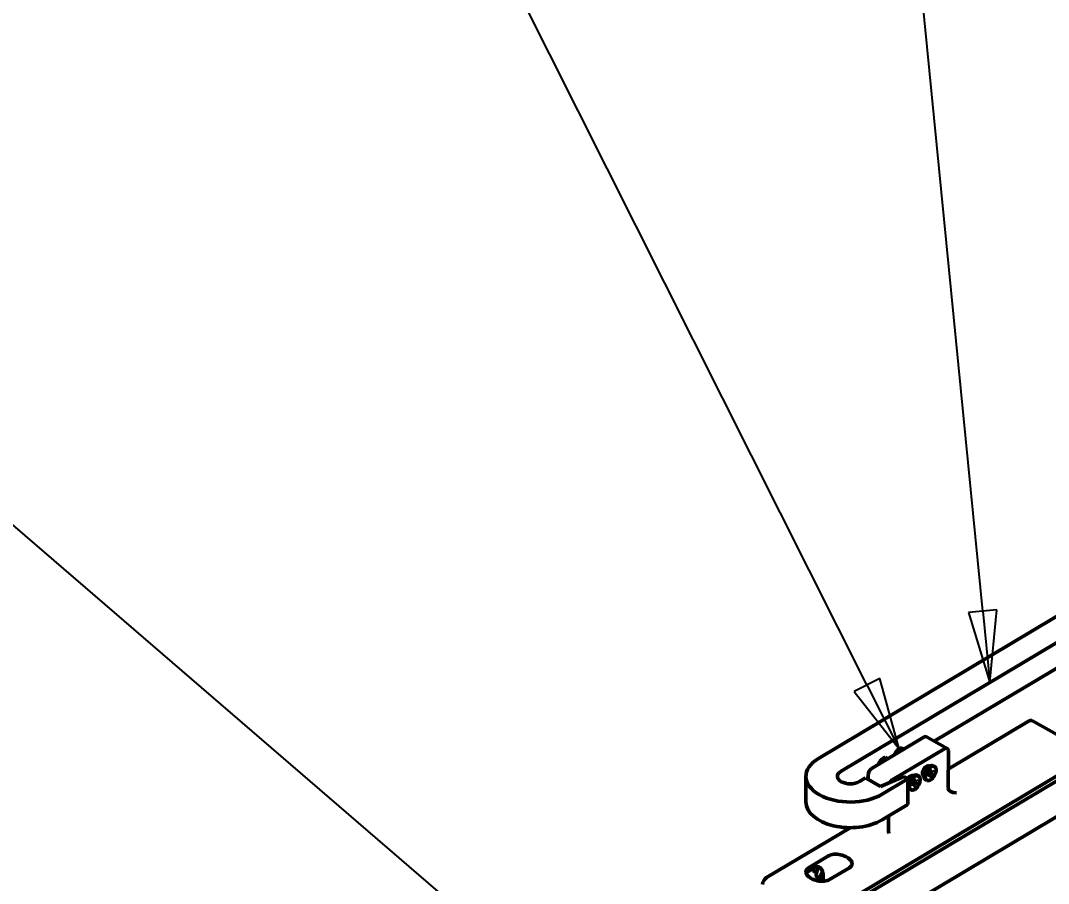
# Model space of a CAD drawing. Header units: millimetres. Extents: x -1901 to 2520, y -3919 to 1782.
# Drawn here: x 1663.6 to 1879.3, y 1376.8 to 1557.8 of the extents above; entities that cross this region are included whole.
import ezdxf

# ---------------------------------------------------------------- set-up
doc = ezdxf.new("R2010")
doc.units = ezdxf.units.MM
doc.header["$LTSCALE"] = 6
doc.layers.add('Symbol (ISO)', color=7, linetype='Continuous', lineweight=25)
doc.layers.add('Visible (ISO)', color=7, linetype='Continuous', lineweight=50)
doc.styles.add('Note Text (ISO)', font='tahoma.ttf')

# ---------------------------------------------------------------- blocks, each defined once
blk = doc.blocks.new('Balloon7')
at = {"layer": 'Symbol (ISO)'}
for p, q in [((307.964, 274.363), (305.177, 274.363)), ((310.926, 238.987), (308.476, 263.908)), ((307.964, 263.863), (305.177, 263.863)), ((311.423, 239.036), (310.428, 238.938)), ((310.428, 238.938), (311.17, 236.499)), ((310.926, 238.987), (311.17, 236.499)), ((311.17, 236.499), (311.423, 239.036))]:
    blk.add_line(p, q, dxfattribs=at)
at = {"layer": 'Symbol (ISO)', "flags": 128}
blk.add_lwpolyline([(310.428, 238.938), (311.17, 236.499)], dxfattribs=at)
at = {"layer": 'Symbol (ISO)'}
for centre, start, end in [((305.177, 269.113), 90, 270), ((307.964, 269.113), 270, 90)]:
    blk.add_arc(centre, 5.25, start, end, dxfattribs=at)
blk.add_solid([(310.428, 238.938), (311.17, 236.499), (311.423, 239.036), (310.428, 238.938)], dxfattribs=at)
at = {"layer": 'Symbol (ISO)', "insert": (306.571, 269.15), "char_height": 3.5, "attachment_point": 5, "style": 'Note Text (ISO)'}
blk.add_mtext('1025', dxfattribs=at)
blk = doc.blocks.new('Balloon10')
at = {"layer": 'Symbol (ISO)'}
for p, q in [((306.875, 236.41), (291.004, 267.964)), ((307.322, 236.634), (306.429, 236.185)), ((307.999, 234.176), (307.322, 236.634)), ((306.875, 236.41), (307.999, 234.176)), ((306.429, 236.185), (307.999, 234.176))]:
    blk.add_line(p, q, dxfattribs=at)
at = {"layer": 'Symbol (ISO)', "flags": 128}
blk.add_lwpolyline([(306.429, 236.185), (307.999, 234.176)], dxfattribs=at)
at = {"layer": 'Symbol (ISO)'}
blk.add_solid([(306.429, 236.185), (307.999, 234.176), (307.322, 236.634), (306.429, 236.185)], dxfattribs=at)
blk = doc.blocks.new('Balloon11')
at = {"layer": 'Symbol (ISO)'}
for p, q in [((267.214, 255.678), (267.046, 255.678)), ((293.748, 227.588), (271.189, 247.006)), ((267.214, 245.178), (267.046, 245.178)), ((294.074, 227.967), (293.422, 227.209)), ((295.643, 225.957), (294.074, 227.967)), ((293.748, 227.588), (295.643, 225.957)), ((293.422, 227.209), (295.643, 225.957))]:
    blk.add_line(p, q, dxfattribs=at)
at = {"layer": 'Symbol (ISO)', "flags": 128}
blk.add_lwpolyline([(293.422, 227.209), (295.643, 225.957)], dxfattribs=at)
at = {"layer": 'Symbol (ISO)'}
for centre, start, end in [((267.046, 250.428), 90, 270), ((267.214, 250.428), 270, 90)]:
    blk.add_arc(centre, 5.25, start, end, dxfattribs=at)
blk.add_solid([(293.422, 227.209), (295.643, 225.957), (294.074, 227.967), (293.422, 227.209)], dxfattribs=at)
at = {"layer": 'Symbol (ISO)', "insert": (267.13, 250.467), "char_height": 3.5, "attachment_point": 5, "style": 'Note Text (ISO)'}
blk.add_mtext('008', dxfattribs=at)

msp = doc.modelspace()

# ---------------------------------------------------------------- linework, layer by layer
at = {"layer": 'Visible (ISO)'}
for p, q in [((2009.774, 1509.603), (1831.073, 1403.052)), ((2018.626, 1509.386), (1835.814, 1400.385)), ((2010.264, 1499.028), (1855.38, 1406.679)), ((1858.335, 1400.799), (1875.297, 1410.913)), ((1888.814, 1403.706), (1875.883, 1410.98)), ((1842.351, 1401.036), (1853.203, 1407.506)), ((1853.789, 1407.574), (1858.099, 1405.149)), ((1857.513, 1405.081), (1846.661, 1398.611)), ((1848.851, 1404.912), (1848.26, 1405.244)), ((1858.324, 1396.774), (1858.345, 1404.601)), ((1833.135, 1370.789), (1888.228, 1403.638)), ((1889.091, 1403.153), (1833.997, 1370.304)), ((1845.634, 1402.993), (1845.075, 1403.308)), ((1847.123, 1403.881), (1847.028, 1403.935)), ((1844.007, 1402.024), (1843.793, 1402.144)), ((1854.075, 1401.246), (1853.8, 1401.401)), ((1853.826, 1401.104), (1854.387, 1401.424)), ((1854.136, 1399.708), (1854.435, 1400.329)), ((1854.435, 1400.329), (1854.912, 1400.532)), ((1855.089, 1400.114), (1854.615, 1400.381)), ((1855.089, 1400.114), (1854.79, 1399.493)), ((1854.912, 1400.532), (1855.089, 1400.114)), ((1855.427, 1401.359), (1855.173, 1401.503)), ((1828.439, 1393.939), (1828.454, 1399.319)), ((1839.694, 1398.203), (1840.959, 1398.957)), ((1895.556, 1399.516), (1840.462, 1366.666)), ((1844.078, 1397.202), (1840.959, 1398.957)), ((1841.511, 1398.646), (1841.514, 1399.56)), ((1849.012, 1399.263), (1844.078, 1397.202)), ((1844.435, 1395.535), (1849.874, 1398.778)), ((1849.012, 1399.263), (1849.874, 1398.778)), ((1849.874, 1398.778), (1849.859, 1393.398)), ((1850.736, 1399.255), (1850.461, 1399.41)), ((1850.487, 1399.113), (1851.048, 1399.433)), ((1850.797, 1397.717), (1851.096, 1398.338)), ((1851.096, 1398.338), (1851.573, 1398.542)), ((1851.75, 1398.123), (1851.276, 1398.39)), ((1851.75, 1398.123), (1851.451, 1397.502)), ((1851.573, 1398.542), (1851.75, 1398.123)), ((1852.088, 1399.369), (1851.834, 1399.512)), ((1853.193, 1399.677), (1852.917, 1399.832)), ((1853.185, 1399.964), (1853.202, 1399.318)), ((1853.797, 1398.462), (1853.543, 1398.605)), ((1854.313, 1399.289), (1854.136, 1399.708)), ((1854.79, 1399.493), (1854.313, 1399.289)), ((1854.315, 1399.76), (1854.79, 1399.493)), ((1850.458, 1396.472), (1850.204, 1396.615)), ((1850.974, 1397.299), (1850.797, 1397.717)), ((1851.451, 1397.502), (1850.974, 1397.299)), ((1850.976, 1397.769), (1851.451, 1397.502)), ((1844.42, 1390.155), (1849.859, 1393.398)), ((1845.807, 1390.982), (1845.803, 1389.309)), ((1820.203, 1378.063), (1837.753, 1388.527)), ((1829.007, 1380.124), (1833.181, 1382.612)), ((1830.418, 1380.228), (1828.47, 1379.066)), ((1829.991, 1379.973), (1829.995, 1379.811)), ((1830.684, 1379.047), (1830.241, 1379.296)), ((1830.591, 1378.522), (1831.402, 1378.065)), ((1837.585, 1380.135), (1833.411, 1377.646))]:
    msp.add_line(p, q, dxfattribs=at)
for centre, major_axis, ratio, start_param, end_param in [((1875.295, 1409.935), (0.588, 1.046), 0.5661916, 0, 0.7789936), ((1853.2, 1406.528), (0.588, 1.046), 0.5661916, 0, 0.7789936), ((1857.511, 1404.103), (0.588, 1.046), 0.5661916, 5.4913825, 7.0621789), ((1837.754, 1399.294), (-9.3, 0.025), 0.5791047, 5.5154636, 8.6570562), ((1837.754, 1399.294), (-2.7, 0.007), 0.5791047, 5.5154636, 8.6570562), ((1842.348, 1400.058), (-0.588, -1.046), 0.5661916, 3.9205862, 5.4913825), ((1853.75, 1400.396), (-0.588, -1.046), 0.5661916, 3.0757705, 6.3490074), ((1854.358, 1400.054), (-0.815, -1.449), 0.5661916, 3.1415927, 6.2831853), ((1853.811, 1400.362), (0.441, 0.784), 0.5661916, 0.7572115, 2.3843811), ((1846.659, 1397.633), (0.588, 1.046), 0.5661916, 0.7789936, 1.484221), ((1850.411, 1398.405), (0.588, 1.046), 0.5661916, 6.2173631, 7.8025072), ((1851.019, 1398.063), (0.815, 1.449), 0.5661916, 0, 2.2381826), ((1850.472, 1398.371), (0.441, 0.784), 0.5661916, 0.7572115, 2.0590664), ((1851.019, 1398.063), (-0.815, -1.449), 0.5661916, 5.6029898, 6.2831853), ((1860.021, 1396.787), (-1.697, -0.021), 0.5764706, 6.2743458, 7.8451421), ((1837.739, 1393.913), (-9.3, 0.025), 0.5791047, 0, 2.3738709), ((1845.83, 1388.326), (0.017, -1.387), 0.0152597, 3.9245559, 5.4953522), ((1835.383, 1381.374), (2.747, -0.55), 0.5427654, 5.7425772, 8.8841699), ((1831.209, 1378.885), (-2.747, 0.55), 0.5427654, 5.7425772, 8.8841699), ((1830.83, 1380.342), (-0.588, -1.046), 0.5661916, 5.357145, 6.2831853), ((1830.41, 1377.081), (-0.657, -3.286), 0.4670723, 1.7298318, 3.5412058), ((1833.373, 1378.911), (1.324, 2.353), 0.5661916, 1.6818834, 2.5856853), ((1833.717, 1378.717), (1.324, 2.353), 0.5661916, 1.881292, 2.4923715), ((1820.201, 1377.085), (-0.588, -1.046), 0.5661916, 3.9205862, 5.4913825)]:
    msp.add_ellipse(centre, major_axis=major_axis, ratio=ratio, start_param=start_param, end_param=end_param, dxfattribs=at)
for centre in [(1854.612, 1399.911), (1851.273, 1397.92)]:
    msp.add_ellipse(centre, major_axis=(-0.815, -1.449), ratio=0.5661916, dxfattribs=at)
for points, weights in [([(1848.26, 1405.244), (1847.446, 1404.701), (1847.028, 1403.935)], [1, 1.15470053838, 1]), ([(1849.018, 1405.011), (1848.527, 1405.195), (1848.26, 1405.244)], [1.0477908797, 1.12516686395, 1]), ([(1845.075, 1403.308), (1844.237, 1402.837), (1843.793, 1402.144)], [1, 1.15470053838, 1]), ([(1847.028, 1403.935), (1846.998, 1403.862), (1846.972, 1403.791)], [1, 1.01380579306, 1.0251474716]), ([(1843.793, 1402.144), (1843.708, 1401.973), (1843.645, 1401.808)], [1, 1.03195038715, 1.05070331229]), ([(1854.315, 1399.76), (1854.393, 1400.111), (1854.615, 1400.381)], [1, 1.15470053838, 1]), ([(1854.615, 1400.381), (1854.609, 1400.391), (1854.603, 1400.4)], [1, 1.00531451092, 1.01026387733]), ([(1850.976, 1397.769), (1851.054, 1398.12), (1851.276, 1398.39)], [1, 1.15470053838, 1]), ([(1851.276, 1398.39), (1851.27, 1398.4), (1851.264, 1398.41)], [1, 1.00531451092, 1.01026387733]), ([(1854.14, 1399.716), (1854.216, 1399.74), (1854.315, 1399.76)], [1.0635015549, 1.04462105017, 1]), ([(1850.801, 1397.725), (1850.877, 1397.749), (1850.976, 1397.769)], [1.0635015549, 1.04462105017, 1]), ([(1831.181, 1380.334), (1830.734, 1379.561), (1830.591, 1378.522)], [1.04745406278, 1.12543851738, 1]), ([(1830.591, 1378.522), (1830.758, 1378.06), (1831.424, 1377.318)], [1, 1.15420279567, 1.00099228249]), ([(1831.402, 1378.065), (1831.472, 1378.166), (1831.535, 1378.265)], [1, 1.01416956206, 1.02574344487]), ([(1831.5, 1377.955), (1831.453, 1378.009), (1831.402, 1378.065)], [1.01923315135, 1.01030271361, 1])]:
    msp.add_rational_spline(points, weights, degree=2, dxfattribs=at)

# ---------------------------------------------------------------- block references
at = {"layer": 'Symbol (ISO)', "xscale": 6, "yscale": 6, "zscale": 6}
for name in ['Balloon10', 'Balloon7', 'Balloon11']:
    msp.add_blockref(name, (0, 0), dxfattribs=at)

doc.saveas('drawing.dxf')
